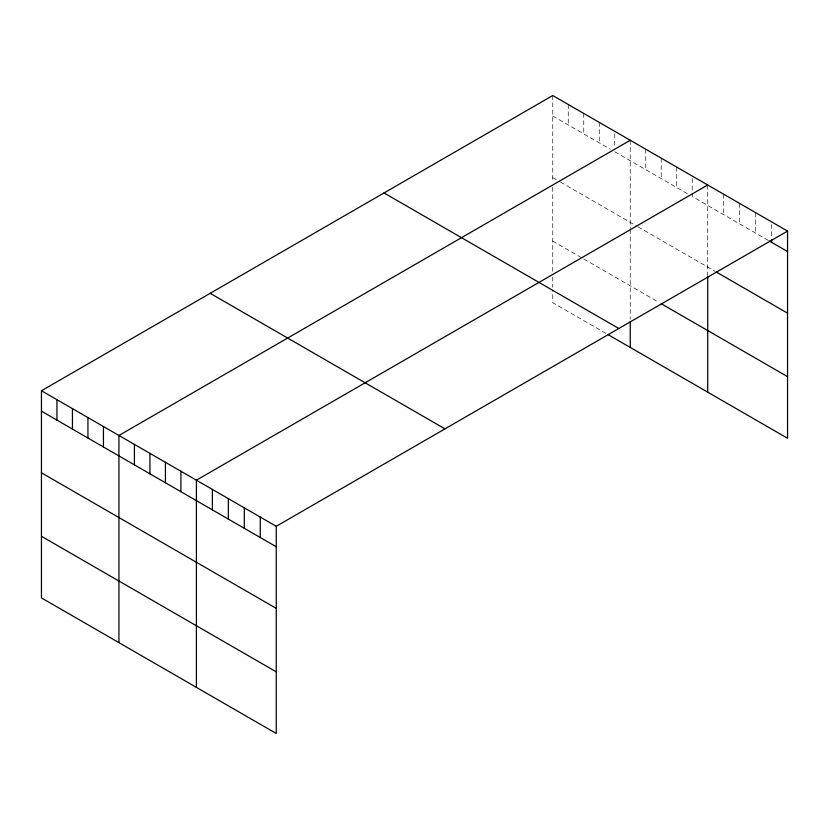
<?xml version="1.0" encoding="UTF-8"?>
<svg xmlns="http://www.w3.org/2000/svg" width="829" height="829" viewBox="0 0 829 829"><rect width="100%" height="100%" fill="white"/><g stroke="black" fill="none" stroke-linecap="round" stroke-linejoin="round"><path stroke-width="0.62" stroke-dasharray="4.14 3.11" d="M552.756 95.532L552.756 182.484M552.756 115.987L610.32 149.21M614.745 151.769L687.801 193.945M768.39 240.483L692.225 196.504L692.225 192.67M552.756 177.603L559.399 181.437M560.508 182.079L636.879 226.172M637.988 226.814L715.168 271.373M552.756 241.094L582.642 258.347M583.751 258.98L659.024 302.44M605.895 333.382L552.756 302.709L552.756 289.87M771.581 224.431L771.581 238.483M755.623 212.649L755.623 233.104M739.655 203.437L739.655 223.882M723.686 194.214L723.686 214.67M707.717 185.002L707.717 275.611M692.225 178.608L692.225 191.395M676.733 167.106L676.733 187.561M661.231 158.163L661.231 178.608M645.739 149.21L645.739 169.665M630.237 140.267L630.237 228.441M630.237 229.664L630.237 319.196M614.745 133.873L614.745 146.66M599.253 122.371L599.253 142.826M583.751 113.428L583.751 133.873M568.259 104.485L568.259 124.93M552.756 187.375L552.756 271.902M552.756 277.031L552.756 287.3"/><path stroke-width="1.24" d="M41.45 390.739L276.244 526.291L276.244 733.468L41.45 597.916L41.45 390.739L552.756 95.532L787.55 231.084L787.55 438.261L608.103 334.657M630.237 140.267L118.93 435.474L118.93 642.641M707.717 185.002L196.411 480.198L196.411 687.376M276.244 526.291L787.55 231.084M769.457 241.094L787.55 251.539M716.235 271.985L787.55 313.155M661.231 303.715L787.55 376.646M384.024 192.95L618.817 328.502M210.183 293.321L444.976 428.873M41.45 411.184L276.244 546.746M41.45 472.81L276.244 608.362M41.45 536.29L276.244 671.842M771.581 239.768L771.581 242.317M707.717 276.834L707.717 392.179M630.237 321.766L630.237 347.444M260.275 517.068L260.275 537.524M244.306 507.856L244.306 528.301M228.338 498.633L228.338 519.089M212.379 489.421L212.379 509.866M180.919 471.255L180.919 491.711M165.417 462.313L165.417 482.758M149.925 453.359L149.925 473.815M134.422 444.417L134.422 464.862M103.438 426.52L103.438 446.976M87.936 417.578L87.936 438.023M72.444 408.624L72.444 429.08M56.942 399.682L56.942 420.137"/></g></svg>
